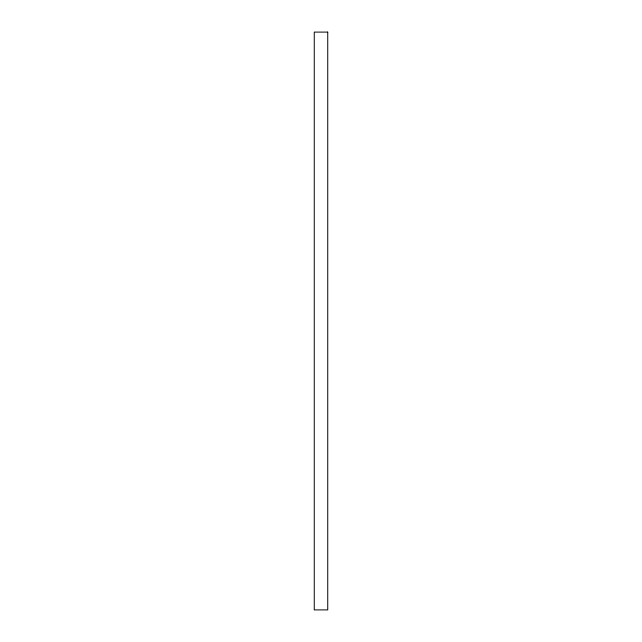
<?xml version="1.0" encoding="UTF-8"?>
<svg xmlns="http://www.w3.org/2000/svg" width="642" height="642" viewBox="0 0 642 642"><rect width="100%" height="100%" fill="white"/><g stroke="black" fill="none" stroke-linecap="round" stroke-linejoin="round"><path stroke-width="0.96" d="M327.741 32.1L314.259 32.1L314.259 609.9L327.741 609.9L327.741 32.1"/></g></svg>
